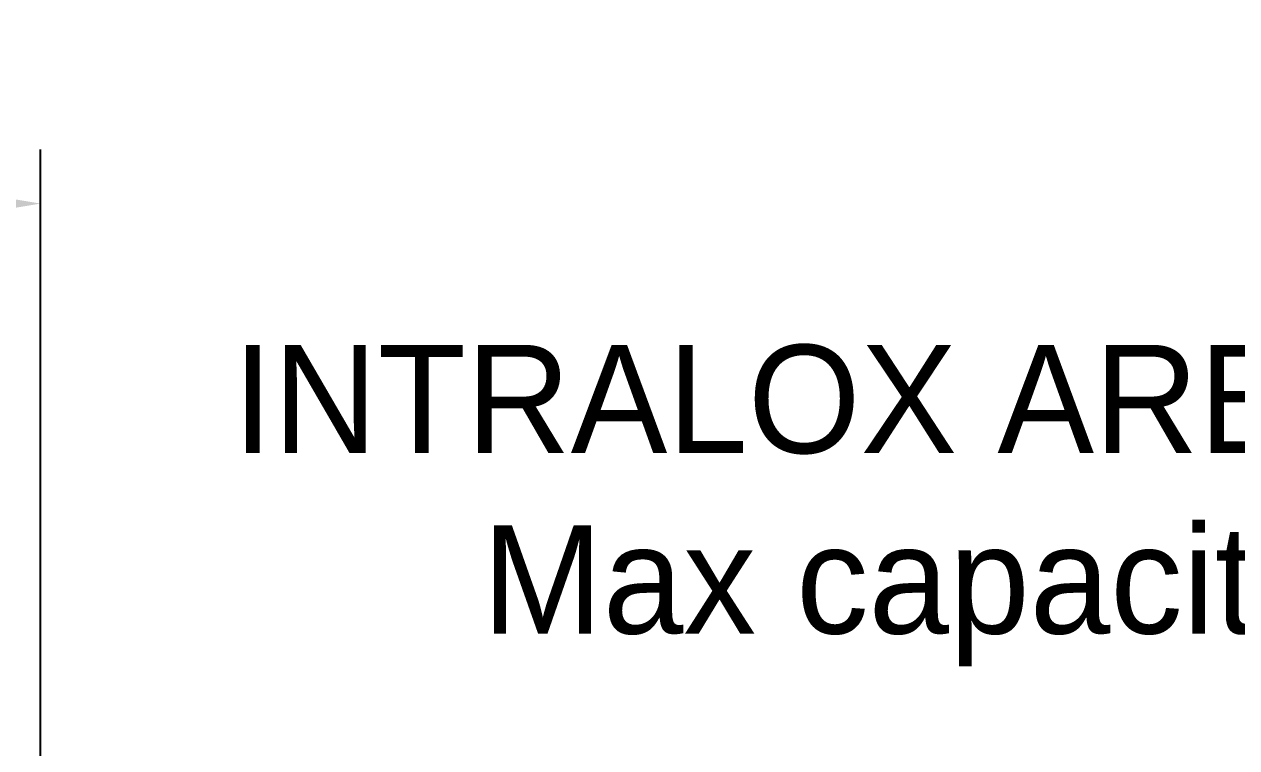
# Model space of a CAD drawing. Header units: millimetres. Extents: x -187347 to 135007, y -6415 to 292048.
# Drawn here: x -37668 to -36549, y 28475 to 29144 of the extents above; entities that cross this region are included whole.
import ezdxf

# ---------------------------------------------------------------- set-up
doc = ezdxf.new("R2010")
doc.units = ezdxf.units.MM
doc.header["$LTSCALE"] = 100
doc.layers.add('Layout Kromeka Details', color=253, linetype='Continuous', lineweight=5)
doc.styles.add('025_100', font='', dxfattribs={"height": 250})
doc.styles.add('MEYN_DIM', font='')
doc.styles.get('025_100').set_extended_font_data('Univers 45 Light')
doc.styles.get('MEYN_DIM').set_extended_font_data('Univers 45 Light')
doc.dimstyles.new('MEYN_SALES$0', dxfattribs={"dimscale": 50, "dimtxt": 2, "dimasz": 1.5, "dimexe": 1, "dimexo": 0, "dimgap": 1, "dimtad": 1, "dimdec": 0, "dimrnd": 5, "dimdsep": 46, "dimlunit": 6, "dimtxsty": 'MEYN_DIM', "dimcen": 1, "dimclrd": 4, "dimclre": 4, "dimclrt": 3, "dimadec": 0, "dimazin": 0, "dimtfac": 1, "dimtdec": 0, "dimtmove": 0, "dimatfit": 3, "dimfxl": 1, "dimtolj": 1, "dimarcsym": 0})

# ---------------------------------------------------------------- blocks, each defined once
blk = doc.blocks.new('*D1719')
at = {"layer": 'Defpoints', "color": 0, "linetype": 'Continuous', "transparency": 16777216}
for p in [(-37653, 28978.1), (-38653, 28231.3, 7325.1), (-37653, 28231.3, 7325.1)]:
    blk.add_point(p, dxfattribs=at)
at = {"layer": 'Layout Kromeka Details', "color": 4, "linetype": 'Continuous', "lineweight": -2, "transparency": 16777216}
for p, q in [((-38653, 28231.3), (-38653, 29028.1)), ((-37653, 28231.3), (-37653, 29028.1)), ((-38578, 28978.1), (-37728, 28978.1))]:
    blk.add_line(p, q, dxfattribs=at)
at = {"layer": 'Layout Kromeka Details', "color": 4, "linetype": 'Continuous', "transparency": 16777216}
for points in [[(-38578, 28990.6), (-38578, 28965.6), (-38653, 28978.1)], [(-37728, 28990.6), (-37728, 28965.6), (-37653, 28978.1)]]:
    blk.add_solid(points, dxfattribs=at)
at = {"layer": 'Layout Kromeka Details', "color": 3, "linetype": 'Continuous', "transparency": 16777216, "insert": (-38153, 29078.1), "char_height": 100, "attachment_point": 5, "style": 'MEYN_DIM'}
blk.add_mtext('\\A1;1.000', dxfattribs=at)

msp = doc.modelspace()

# ---------------------------------------------------------------- texts
at = {"layer": 'Layout Kromeka Details', "linetype": 'Continuous', "insert": (-39525.7, 28847.6, -1.7), "char_height": 100, "attachment_point": 1, "style": '025_100'}
msp.add_mtext_dynamic_manual_height_columns('\\pxqc;INTRALOX ARB MERGE S7000\\PMax capacity:76 box/min', width=6032.673, gutter_width=1250, heights=[2238.3], dxfattribs=at)

# ---------------------------------------------------------------- dimensions: what is measured, and where the dimension line sits
at = {"layer": 'Layout Kromeka Details', "linetype": 'Continuous'}
dim = msp.add_linear_dim(base=(-37653, 28978.1, -3.4), p1=(-38653, 28231.3, 7321.6), p2=(-37653, 28231.3, 7321.6), dimstyle='MEYN_SALES$0', dxfattribs=at)
dim.commit()
dim.dimension.update_dxf_attribs({"geometry": '*D1719', "text_midpoint": (-38153, 29078.1, -3.4)})

doc.saveas('drawing.dxf')
